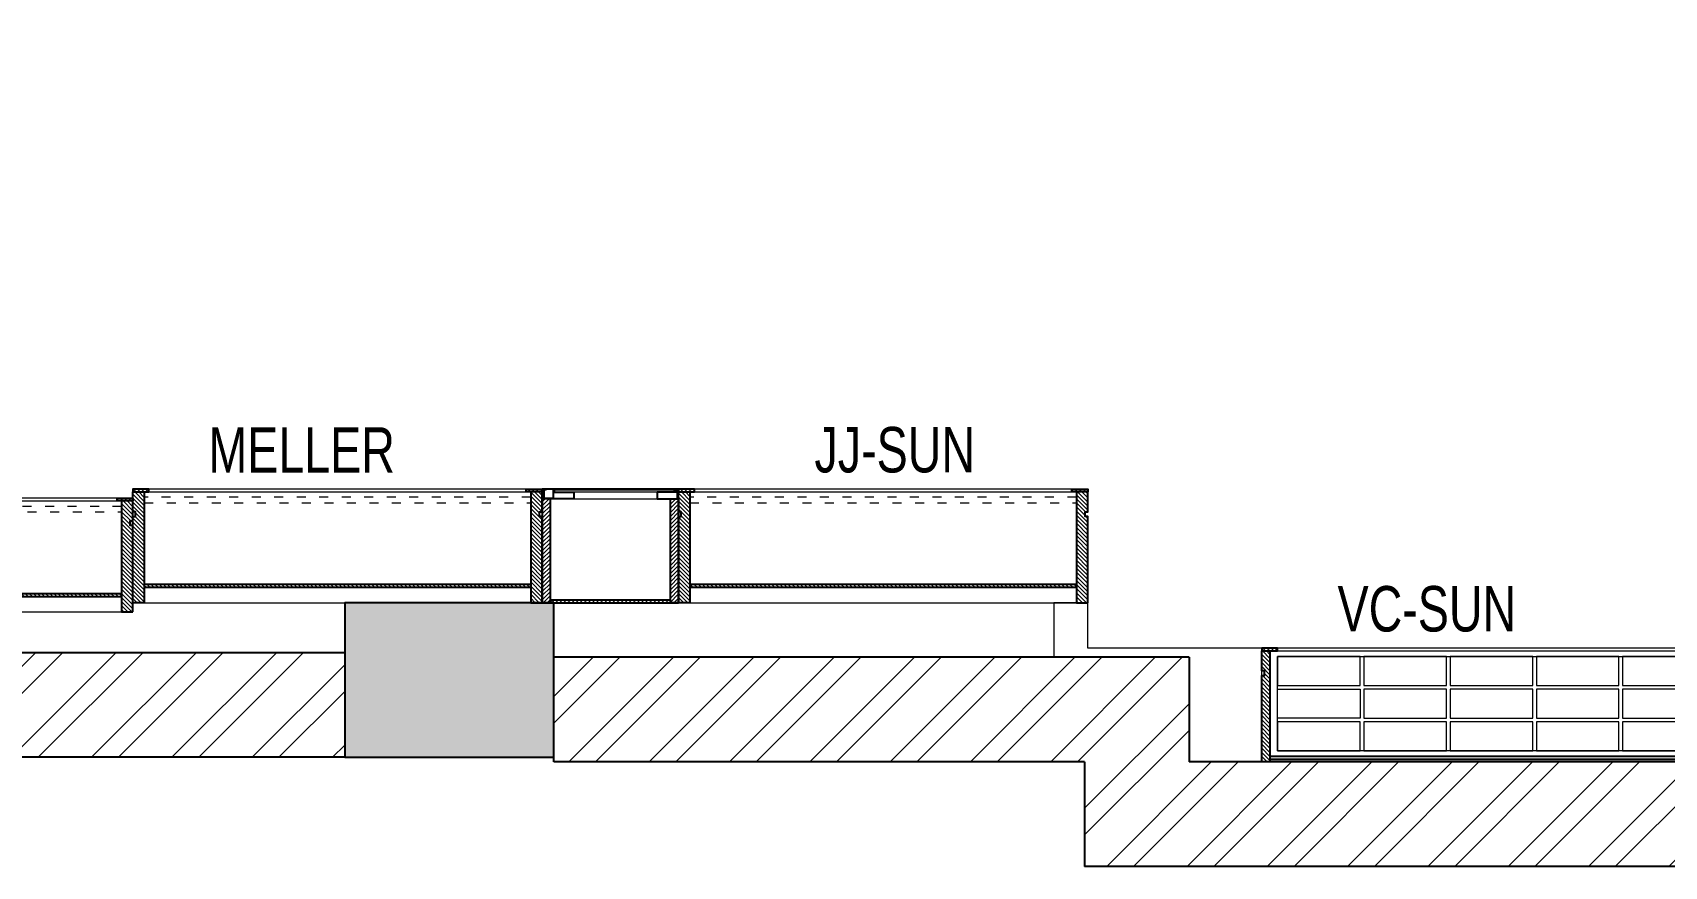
# Model space of a CAD drawing. Header units: feet. Extents: x 9612924 to 9629632, y -7060689 to -7051349.
# Drawn here: x 9623079 to 9626668, y -7060689 to -7058854 of the extents above; entities that cross this region are included whole.
import ezdxf

# ---------------------------------------------------------------- set-up
doc = ezdxf.new("R2010")
doc.units = ezdxf.units.FT
doc.header["$LTSCALE"] = 33
doc.header["$MEASUREMENT"] = 0
doc.linetypes.add('ACAD_ISO03W100', pattern=[30, 12, -18])
doc.layers.add('A-WALL', color=1, linetype='Continuous')
doc.layers.add('column', color=10, linetype='Continuous')
for name, color, linetype, lineweight in [('A-WALL HATCH', 251, 'Continuous', 0), ('column hatch', 5, 'Continuous', 0), ('LENS_DIMENSION', 193, 'Continuous', 0), ('LK-FF&E WALL', 1, 'Continuous', 9), ('LN-ELEVATION-1', 81, 'Continuous', 25), ('LN-ELEVATION-2', 103, 'Continuous', 20), ('LN-ELEVATION-3', 125, 'Continuous', 18), ('LN-ELEVATION-4', 145, 'Continuous', 13), ('LN-HATCH', 251, 'Continuous', 0), ('PLANO-TXT', 252, 'Continuous', 5)]:
    doc.layers.add(name, color=color, linetype=linetype, lineweight=lineweight)
doc.styles.add('LK TXT', font='GILC____.TTF', dxfattribs={"height": 100})
pattern_1 = [(45, (4208834.246730669, 1706614.740126447), (-4.490128060534575, 4.490128060534575), [])]
pattern_2 = [(45, (4209134.246730668, 1706614.740126447), (-4.490128060534575, 4.490128060534575), [])]
pattern_3 = [(45, (7858558.917008298, 3503823.203216763), (-4.490128060534575, 4.490128060534575), [])]

# ---------------------------------------------------------------- blocks, each defined once
blk = doc.blocks.new('A$C48d32854')
at = {"layer": 'A-WALL HATCH'}
h = blk.add_hatch(dxfattribs=at)
h.set_pattern_fill('ANSI32', color=256, scale=333)
h.set_pattern_definition([(45, (-4384936.054874925, 5465014.212534478), (-88.29995930067012, 88.29995930067012), []), (45, (-4384877.188235489, 5465014.212534478), (-88.29995930067012, 88.29995930067012), [])])
h.paths.add_polyline_path([(-6251, 6026.000000002794), (-6251, 6256.000000002794), (-11913, 6256.000000002794), (-11913, 6026.000000002794)])
h.paths.add_polyline_path([(-10631.4769286476, 330.000000002794), (-7167.476928647608, 330.000000002794), (-7167.476928647608, 240.000000002794), (-5866.476928647608, 240.000000002794), (-5866.476928647608, 470.0000000027939), (-7167.476928647608, 470.0000000027939), (-7167.476928647608, 560.0000000027939), (-10631.4769286476, 560.0000000027939), (-12632.47692864761, 560.0000000027939), (-12632.47692864761, 330.000000002794)])
h.paths.add_polyline_path([(-12876, 5581.000000002794), (-12864, 5581.000000002794), (-12727.65051378682, 5581.00000016205), (-12727.65051378682, 5711.000000162051), (-12999.65051380172, 5711.000000162051), (-12999.65051380172, 5581.00000016205)])
h.paths.add_polyline_path([(-231, 4215.000000002794), (-230, 3251.000000002794), (-230, 230), (-4009.476928647607, 230.000000002794), (-4009.476928647607, 460.0000000027939), (-5406.476928647608, 460.0000000027939), (-5406.476928647608, 230.000000002794), (-4239.476928647607, 230.000000002794), (-4239.476928647607, 9.313226e-10), (0, 0), (0, 4215.000000002794)])
h.paths.add_polyline_path([(-2484, 9152.000000002792), (-227, 9152.000000002792), (-227, 4555.000000002794), (0, 4555.000000002794), (0, 9340.000000002794), (-5773, 9340.000000002794), (-5773, 6256.000000002794), (-5543, 6256.000000002794), (-5543, 6763.000000002794), (-3607, 6763.000000002794), (-3447, 6763.000000002794), (-3447, 7003.000000002794), (-3607, 7003.000000002794), (-5519, 7003.000000002794), (-5519, 9110.000000002796), (-3589, 9110.000000002796), (-3589, 7757.000000002794), (-3429, 7757.000000002794), (-3429, 9107.000000002796), (-2484, 9107.000000002796)])
h.paths.add_polyline_path([(-4685, 4656.000000002793), (-4685, 5874.000000002794), (-4845, 5874.000000002794), (-4845, 4814.000000002794), (-5543, 4814.000000002794), (-5543, 5712.000000002794), (-5698, 5712.000000002794), (-5698, 4656.000000002793)], flags=17)
at = {"layer": 'column hatch'}
h = blk.add_hatch(color=251, dxfattribs=at)
h.dxf.hatch_style = 1
h.paths.add_polyline_path([(-5698, 5712.000000002794), (-5543.000000000931, 5712.000000002794), (-5543, 6256.000000002794), (-6251, 6256.000000002794), (-6251, 5712.000000002794)])
h.paths.add_polyline_path([(-5406.476928647608, 240.000000002794), (-5406.476928647608, 460.0000000027939), (-5406.476928647608, 580.000000002794), (-5866.476928647608, 580.000000002794), (-5866.476928647608, 470.0000000027939), (-5866.476928647608, 240.000000002794)])
h.paths.add_polyline_path([(-231, 4215.000000002794), (0, 4215.000000002794), (0, 4555.000000002794), (-227, 4555.000000002794), (-669, 4555.000000002794), (-669, 4215.000000002794)])
h.paths.add_polyline_path([(-12632.47692864761, 330.000000002794), (-12632.47692864761, 560.0000000027939), (-12632.47692864761, 786.0000000027939), (-12752.47692864761, 786.0000000027939), (-12852.47692864761, 786.0000000027939), (-12999.65051378682, 786.0000000027939), (-12999.65051378682, 666.2255247971042), (-12999.65051378682, 666.2251344779506), (-12999.65051378682, 436.0000000027939), (-12999.65051378682, 330.0000000018627)])
h.paths.add_polyline_path([(-12999.65051380079, 6256.000000002794), (-12999.65051380265, 5711.000000002794), (-11913, 5711.000000002794), (-11913, 6026.000000002794), (-11913, 6256.000000002794)])
at = {"layer": 'A-WALL'}
for p, q in [((-5866.476928647608, 470.0000000027939), (-7167.476928647608, 470.0000000027939)), ((-5866.476928647608, 470.0000000027939), (-7167.476928647608, 470.0000000027939)), ((-4009.476928647607, 460.0000000027939), (-5406.476928647608, 460.0000000027939)), ((-4009.476928647607, 460.0000000027939), (-4009.476928647607, 230.000000002794)), ((-5866.476928647608, 240.000000002794), (-7167.476928647608, 240.000000002794)), ((-4239.476928647607, 230.000000002794), (-5406.476928647608, 230.000000002794)), ((-4239.476928647607, 230.000000002794), (-4239.476928647607, 2.7939677e-09)), ((-230, 230), (-4009.476928647607, 230.000000002794)), ((0, 0), (-4239.476928647607, 9.313226e-10))]:
    blk.add_line(p, q, dxfattribs=at)
at = {"layer": 'column'}
blk.add_lwpolyline([(-5406.476928647608, 230.000000002794), (-5406.476928647608, 460.0000000027939), (-5406.476928647608, 580.000000002794), (-5866.476928647608, 580.000000002794), (-5866.476928647608, 470.0000000027939), (-5866.476928647608, 240.000000002794), (-5406.476928647608, 240.000000002794)], dxfattribs=at)
blk = doc.blocks.new('JJ SH 900')
at = {"layer": 'LN-HATCH', "ltscale": 0.5}
h = blk.add_hatch(dxfattribs=at)
h.set_pattern_fill('ANSI31', color=256, scale=50)
h.set_pattern_definition([(45, (0, 0), (-4.419417382415921, 4.419417382415921), [])])
h.paths.add_polyline_path([(-911.7948143622632, 1.45519e-11), (-911.7948143622632, -189.9999999999854), (-905.7948143622637, -189.9999999999854), (-905.7948143622637, -199.9999999999854), (-911.7948143622632, -199.9999999999854), (-911.7948143622632, -243.9999999999855), (-886.7948143622632, -243.9999999999855), (-886.7948143622632, 1.45519e-11)])
h = blk.add_hatch(dxfattribs=at)
h.set_pattern_fill('ANSI31', color=256, scale=2)
h.set_pattern_definition(pattern_1)
h.paths.add_polyline_path([(-11.79481436226342, 1.45519e-11), (-11.79481436226342, -189.9999999999854), (-17.79481436226342, -189.9999999999854), (-17.79481436226342, -199.9999999999854), (-11.79481436226342, -199.9999999999854), (-11.79481436226342, -243.9999999999855), (-36.79481436226343, -243.9999999999855), (-36.79481436226343, 1.45519e-11)])
h = blk.add_hatch(dxfattribs=at)
h.set_pattern_fill('ANSI31', color=256, scale=2)
h.set_pattern_definition(pattern_2)
h.paths.add_polyline_path([(-36.79481436224887, -40), (-886.7948143622632, -39.99999999998546), (-886.7948143622632, -33.99999999998545), (-36.79481436224887, -34)])
h = blk.add_hatch(dxfattribs=at)
h.set_pattern_fill('ANSI31', color=256, scale=2)
h.set_pattern_definition(pattern_2)
h.paths.add_polyline_path([(-876.7948143622632, -243.9999999999855), (-876.7948143622632, -249.9999999999854), (-911.7948143622632, -249.9999999999854), (-911.7948143622632, -243.9999999999855)])
h = blk.add_hatch(dxfattribs=at)
h.set_pattern_fill('ANSI31', color=256, scale=2)
h.set_pattern_definition(pattern_1)
h.paths.add_polyline_path([(-46.79481436226342, -243.9999999999855), (-46.79481436226342, -249.9999999999854), (-11.79481436226342, -249.9999999999854), (-11.79481436226342, -243.9999999999855)])
at = {"layer": 'LN-ELEVATION-1', "ltscale": 0.5}
for points in [[(-911.7948143622632, 1.45519e-11), (-911.7948143622632, -189.9999999999854), (-905.7948143622637, -189.9999999999854), (-905.7948143622637, -199.9999999999854), (-911.7948143622632, -199.9999999999854), (-911.7948143622632, -243.9999999999855), (-886.7948143622632, -243.9999999999855), (-886.7948143622632, 1.45519e-11)], [(-11.79481436226342, 1.45519e-11), (-11.79481436226342, -189.9999999999854), (-17.79481436226342, -189.9999999999854), (-17.79481436226342, -199.9999999999854), (-11.79481436226342, -199.9999999999854), (-11.79481436226342, -243.9999999999855), (-36.79481436226343, -243.9999999999855), (-36.79481436226343, 1.45519e-11)], [(-36.79481436226343, -39.99999999998546), (-886.7948143622632, -39.99999999998546), (-886.7948143622632, -33.99999999998545), (-36.79481436226343, -33.99999999998545)], [(-876.7948143622632, -243.9999999999855), (-876.7948143622632, -249.9999999999854), (-911.7948143622632, -249.9999999999854), (-911.7948143622632, -243.9999999999855)], [(-46.79481436226342, -243.9999999999855), (-46.79481436226342, -249.9999999999854), (-11.79481436226342, -249.9999999999854), (-11.79481436226342, -243.9999999999855)]]:
    blk.add_lwpolyline(points, close=True, dxfattribs=at)
at = {"layer": 'LN-ELEVATION-3', "ltscale": 0.5}
for p, q in [((-886.7948143622632, 1.45519e-11), (-36.79481436226343, 1.45519e-11)), ((-876.7948143622632, -243.9999999999855), (-46.79481436226342, -243.9999999999855)), ((-46.79481436226342, -249.9999999999854), (-876.7948143622632, -249.9999999999854))]:
    blk.add_line(p, q, dxfattribs=at)
at = {"layer": 'LN-ELEVATION-4', "linetype": 'ACAD_ISO03W100', "ltscale": 0.05}
blk.add_lwpolyline([(-886.7948143622632, -219.9999999999854), (-36.79481436226343, -219.9999999999854), (-36.79481436226343, -231.9999999999855), (-886.7948143622632, -231.9999999999855)], close=True, dxfattribs=at)
blk = doc.blocks.new('VC HD 1010')
at = {"layer": 'LN-HATCH', "ltscale": 0.5}
h = blk.add_hatch(dxfattribs=at)
h.set_pattern_fill('ANSI31', color=256, scale=2)
h.set_pattern_definition([(45, (3761554.586240421, 1795022.935917533), (-4.490128060534575, 4.490128060534575), [])])
h.paths.add_polyline_path([(-505.166666666977, 24), (-505.166666666977, -166), (-499.1666666669771, -166), (-499.1666666669771, -176), (-505.166666666977, -176), (-505.166666666977, -220), (-487.1666666669772, -220), (-487.1666666669772, 24)])
h = blk.add_hatch(dxfattribs=at)
h.set_pattern_fill('ANSI31', color=256, scale=2)
h.set_pattern_definition(pattern_3)
h.paths.add_polyline_path([(504.8333333330228, 24), (504.8333333330228, -166), (498.8333333330228, -166), (498.8333333330228, -176), (504.8333333330228, -176), (504.8333333330228, -220), (486.8333333330228, -220), (486.8333333330228, 24)])
h = blk.add_hatch(dxfattribs=at)
h.set_pattern_fill('ANSI31', color=256, scale=2)
h.set_pattern_definition([(45, (7858741.917008297, 3503823.203216763), (-4.490128060534575, 4.490128060534575), [])])
h.paths.add_polyline_path([(-470.1666666669772, -220), (-470.1666666669772, -226), (-505.166666666977, -226), (-505.166666666977, -220)])
h = blk.add_hatch(dxfattribs=at)
h.set_pattern_fill('ANSI31', color=256, scale=2)
h.set_pattern_definition(pattern_3)
h.paths.add_polyline_path([(476.8333333330228, -220), (476.8333333330228, -226), (511.8333333330228, -226), (511.8333333330228, -220)])
at = {"layer": 'LN-ELEVATION-1', "ltscale": 0.5}
for points in [[(-505.166666666977, 24), (-505.166666666977, -166), (-499.1666666669771, -166), (-499.1666666669771, -176), (-505.166666666977, -176), (-505.166666666977, -220), (-487.1666666669772, -220), (-487.1666666669772, 24)], [(486.8333333330228, 12), (-487.1666666669772, 12), (-487.1666666669772, 18), (486.8333333330228, 18)], [(504.8333333330228, 24), (504.8333333330228, -166), (498.8333333330228, -166), (498.8333333330228, -176), (504.8333333330228, -176), (504.8333333330228, -220), (486.8333333330228, -220), (486.8333333330228, 24)], [(-470.1666666669772, -220), (-470.1666666669772, -226), (-505.166666666977, -226), (-505.166666666977, -220)], [(469.8333333330228, -220), (469.8333333330228, -226), (504.8333333330228, -226), (504.8333333330228, -220)]]:
    blk.add_lwpolyline(points, close=True, dxfattribs=at)
at = {"layer": 'LN-ELEVATION-2', "ltscale": 0.5}
blk.add_lwpolyline([(470.1666666674428, 0), (-470.1666666674428, 0), (-470.1666666674428, -208), (470.1666666674428, -208)], close=True, dxfattribs=at)
at = {"layer": 'LN-ELEVATION-3', "ltscale": 0.5}
for p, q in [((-487.1666666669772, 24), (486.8333333330228, 24)), ((-470.1666666669772, -220), (469.8333333330228, -220)), ((469.8333333330228, -226), (-470.1666666669772, -226))]:
    blk.add_line(p, q, dxfattribs=at)
for points in [[(-470.1666666674428, 0), (-288.5000000004657, 0), (-288.5000000004657, -64), (-470.1666666674428, -64)], [(-280.5000000004657, 0), (-98.83333333348855, 0), (-98.83333333348855, -64), (-280.5000000004657, -64)], [(-90.83333333348855, 0), (90.83333333348855, 0), (90.83333333348855, -64), (-90.83333333348855, -64)], [(98.83333333348855, 0), (280.5000000004657, 0), (280.5000000004657, -64), (98.83333333348855, -64)], [(288.5000000004657, 0), (470.1666666674428, 0), (470.1666666674428, -64), (288.5000000004657, -64)], [(-470.1666666674428, -136), (-288.5000000004657, -136), (-288.5000000004657, -72), (-470.1666666674428, -72)], [(-280.5000000004657, -72), (-98.83333333348855, -72), (-98.83333333348855, -136), (-280.5000000004657, -136)], [(-90.83333333348855, -72), (90.83333333348855, -72), (90.83333333348855, -136), (-90.83333333348855, -136)], [(98.83333333348855, -72), (280.5000000004657, -72), (280.5000000004657, -136), (98.83333333348855, -136)], [(288.5000000004657, -72), (470.1666666674428, -72), (470.1666666674428, -136), (288.5000000004657, -136)], [(-470.1666666674428, -144), (-288.5000000004657, -144), (-288.5000000004657, -208), (-470.1666666674428, -208)], [(-280.5000000004657, -144), (-98.83333333348855, -144), (-98.83333333348855, -208), (-280.5000000004657, -208)], [(-90.83333333348855, -144), (90.83333333348855, -144), (90.83333333348855, -208), (-90.83333333348855, -208)], [(98.83333333348855, -144), (280.5000000004657, -144), (280.5000000004657, -208), (98.83333333348855, -208)], [(288.5000000004657, -144), (470.1666666674428, -144), (470.1666666674428, -208), (288.5000000004657, -208)]]:
    blk.add_lwpolyline(points, close=True, dxfattribs=at)
blk = doc.blocks.new('MIRROR')
at = {"layer": 'LN-HATCH', "ltscale": 0.5}
h = blk.add_hatch(dxfattribs=at)
h.set_pattern_fill('ANSI31', color=256, scale=2)
h.set_pattern_definition([(45, (4060433.741624544, 1708720.786904081), (-4.490128060534575, 4.490128060534575), [])])
h.paths.add_polyline_path([(212.944788963403, 101.3407590774622), (230.944788963403, 101.3407590774622), (230.944788963403, -127.6592409225377), (212.944788963403, -127.6592409225377)])
h.paths.add_polyline_path([(230.944788963403, 95.34075907746227), (494.9447889634027, 95.34075907746227), (494.9447889634027, 101.3407590774622), (230.944788963403, 101.3407590774622)])
h.paths.add_polyline_path([(512.9447889634027, 101.3407590774622), (494.9447889634027, 101.3407590774622), (494.9447889634027, -127.6592409225377), (512.9447889634027, -127.6592409225377)])
at = {"layer": 'Defpoints'}
blk.add_lwpolyline([(512.9447889634027, 101.3407590774622), (212.944788963403, 101.3407590774622), (212.944788963403, -148.6592409225377), (512.9447889634027, -148.6592409225377)], close=True, dxfattribs=at)
at = {"layer": 'LN-ELEVATION-1'}
for points in [[(212.944788963403, 101.3407590774622), (230.944788963403, 101.3407590774622), (230.944788963403, -127.6592409225377), (212.944788963403, -127.6592409225377)], [(230.944788963403, 95.34075907746227), (494.9447889634027, 95.34075907746227), (494.9447889634027, 101.3407590774622), (230.944788963403, 101.3407590774622)], [(512.9447889634027, 101.3407590774622), (494.9447889634027, 101.3407590774622), (494.9447889634027, -127.6592409225377), (512.9447889634027, -127.6592409225377)], [(259.944788963403, -141.6592409225377), (259.944788963403, -127.6592409225377), (214.944788963403, -127.6592409225377), (214.944788963403, -148.6592409225377), (223.944788963403, -148.6592409225377), (223.944788963403, -147.1592409225377), (216.444788963403, -147.1592409225377), (216.444788963403, -141.6592409225377)], [(442.944788963403, -141.6592409225377), (442.944788963403, -127.6592409225377), (487.9447889634028, -127.6592409225377), (487.9447889634028, -148.6592409225377), (478.9447889634026, -148.6592409225377), (478.9447889634026, -147.1592409225377), (486.4447889634027, -147.1592409225377), (486.4447889634027, -141.6592409225377)], [(504.944788963403, -148.6592409225377), (504.944788963403, -147.1592409225377), (509.444788963403, -147.1592409225377), (509.444788963403, -129.1592409225377), (487.9447889634028, -129.1592409225377), (487.9447889634028, -127.6592409225377), (510.9447889634028, -127.6592409225377), (510.9447889634028, -148.6592409225377)]]:
    blk.add_lwpolyline(points, close=True, dxfattribs=at)
at = {"layer": 'LN-ELEVATION-2', "color": 4, "lineweight": 0}
blk.add_lwpolyline([(216.444788963403, -141.6592409225377), (486.4447889634027, -141.6592409225377), (486.4447889634027, -147.1592409225377), (216.444788963403, -147.1592409225377)], close=True, dxfattribs=at)
at = {"layer": 'LN-ELEVATION-2'}
blk.add_lwpolyline([(259.944788963403, -141.6592409225377), (442.944788963403, -141.6592409225377), (442.944788963403, -127.6592409225377), (259.944788963403, -127.6592409225377)], close=True, dxfattribs=at)
at = {"layer": 'LN-ELEVATION-4', "ltscale": 0.5}
blk.add_line((478.9447889634026, -148.6592409225377), (223.944788963403, -148.6592409225377), dxfattribs=at)

msp = doc.modelspace()

# ---------------------------------------------------------------- linework, layer by layer
at = {"layer": 'LENS_DIMENSION'}
msp.add_lwpolyline([(9625782.073042817, -7060208.885046675), (9625399.59611417, -7060208.885046676), (9625399.59611417, -7060108.885046673), (9625324.59611417, -7060108.885046673), (9625324.59611417, -7060228.885046674), (9625622.596114172, -7060228.885046674), (9625622.596114172, -7060458.885046673), (9625782.073042817, -7060458.885046675)], close=True, dxfattribs=at)

# ---------------------------------------------------------------- block references
msp.add_blockref('A$C48d32854', (9629632.073042817, -7060688.885046677), dxfattribs=at)
at = {"layer": 'LK-FF&E WALL', "xscale": -1, "rotation": 180}
for name, p in [('JJ SH 900', (9623311.390928533, -7060128.885046674)), ('JJ SH 900', (9624211.390928533, -7060108.885046673)), ('JJ SH 900', (9625411.390928533, -7060108.885046673)), ('VC HD 1010', (9626287.239709485, -7060434.885046674))]:
    msp.add_blockref(name, p, dxfattribs=at)
at = {"layer": 'LK-FF&E WALL', "rotation": 180}
msp.add_blockref('MIRROR', (9624712.540903134, -7060007.544287596), dxfattribs=at)

# ---------------------------------------------------------------- texts
at = {"layer": 'PLANO-TXT', "linetype": 'Continuous', "ltscale": 3, "char_height": 100, "width": 149.546511627907, "attachment_point": 5, "style": 'LK TXT'}
for s, insert in [('MELLER', (9623670.793867612, -7059772.793371402, -23744.04052932372)), ('JJ-SUN', (9624975.024830615, -7059772.793371404, -23744.04052932372)), ('VC-SUN', (9626145.331831787, -7060122.793371405, -23744.04052932372))]:
    msp.add_mtext(s, dxfattribs=dict(at, insert=insert))

doc.saveas('drawing.dxf')
